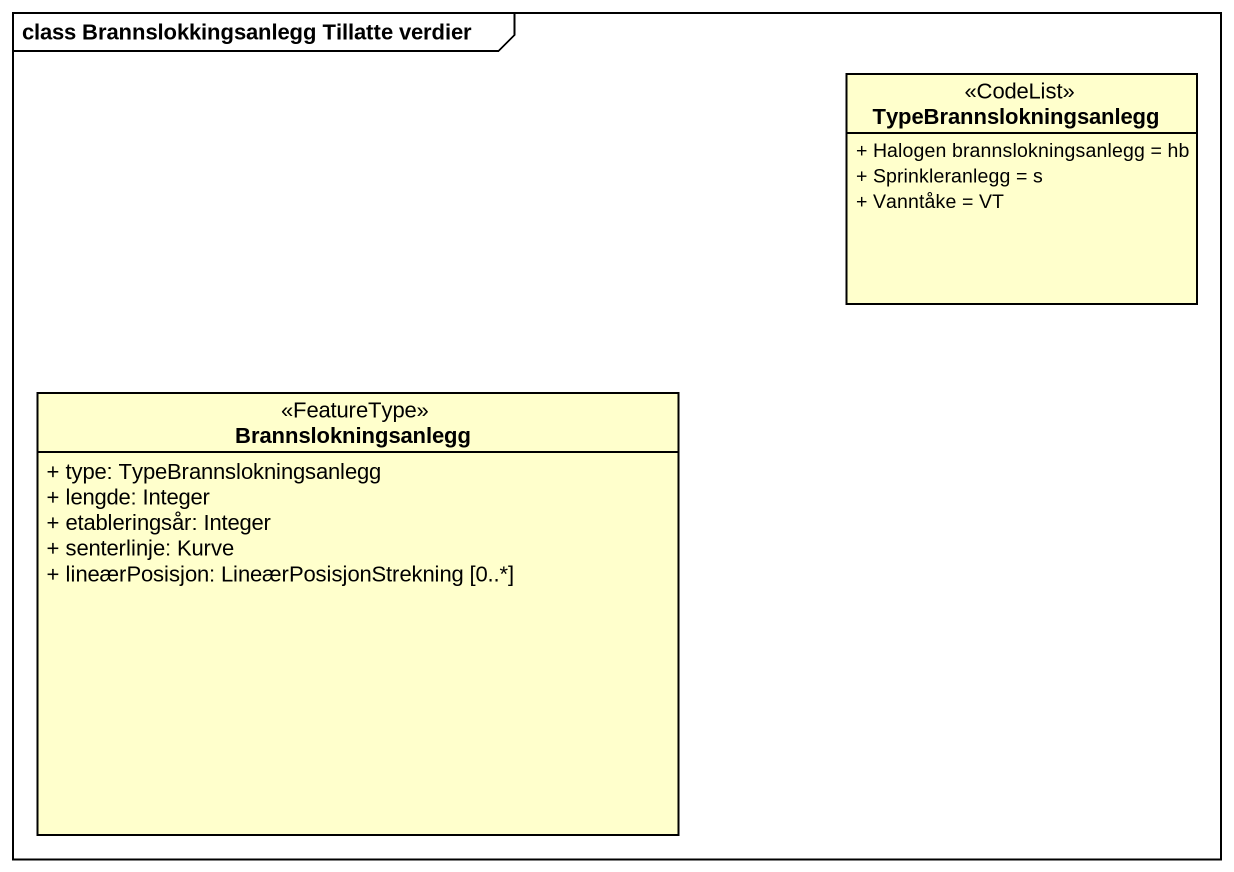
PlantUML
@startuml
mainframe class Brannslokkingsanlegg Tillatte verdier
hide circle
hide empty members
skinparam classAttributeIconSize 0
class TypeBrannslokningsanlegg <<CodeList>> {
  + Halogen brannslokningsanlegg = hb
  + Sprinkleranlegg = s
  + Vanntåke = VT
}
class Brannslokningsanlegg <<FeatureType>> {
  + type: TypeBrannslokningsanlegg
  + lengde: Integer
  + etableringsår: Integer
  + senterlinje: Kurve
  + lineærPosisjon: LineærPosisjonStrekning [0..*]
}
@enduml
